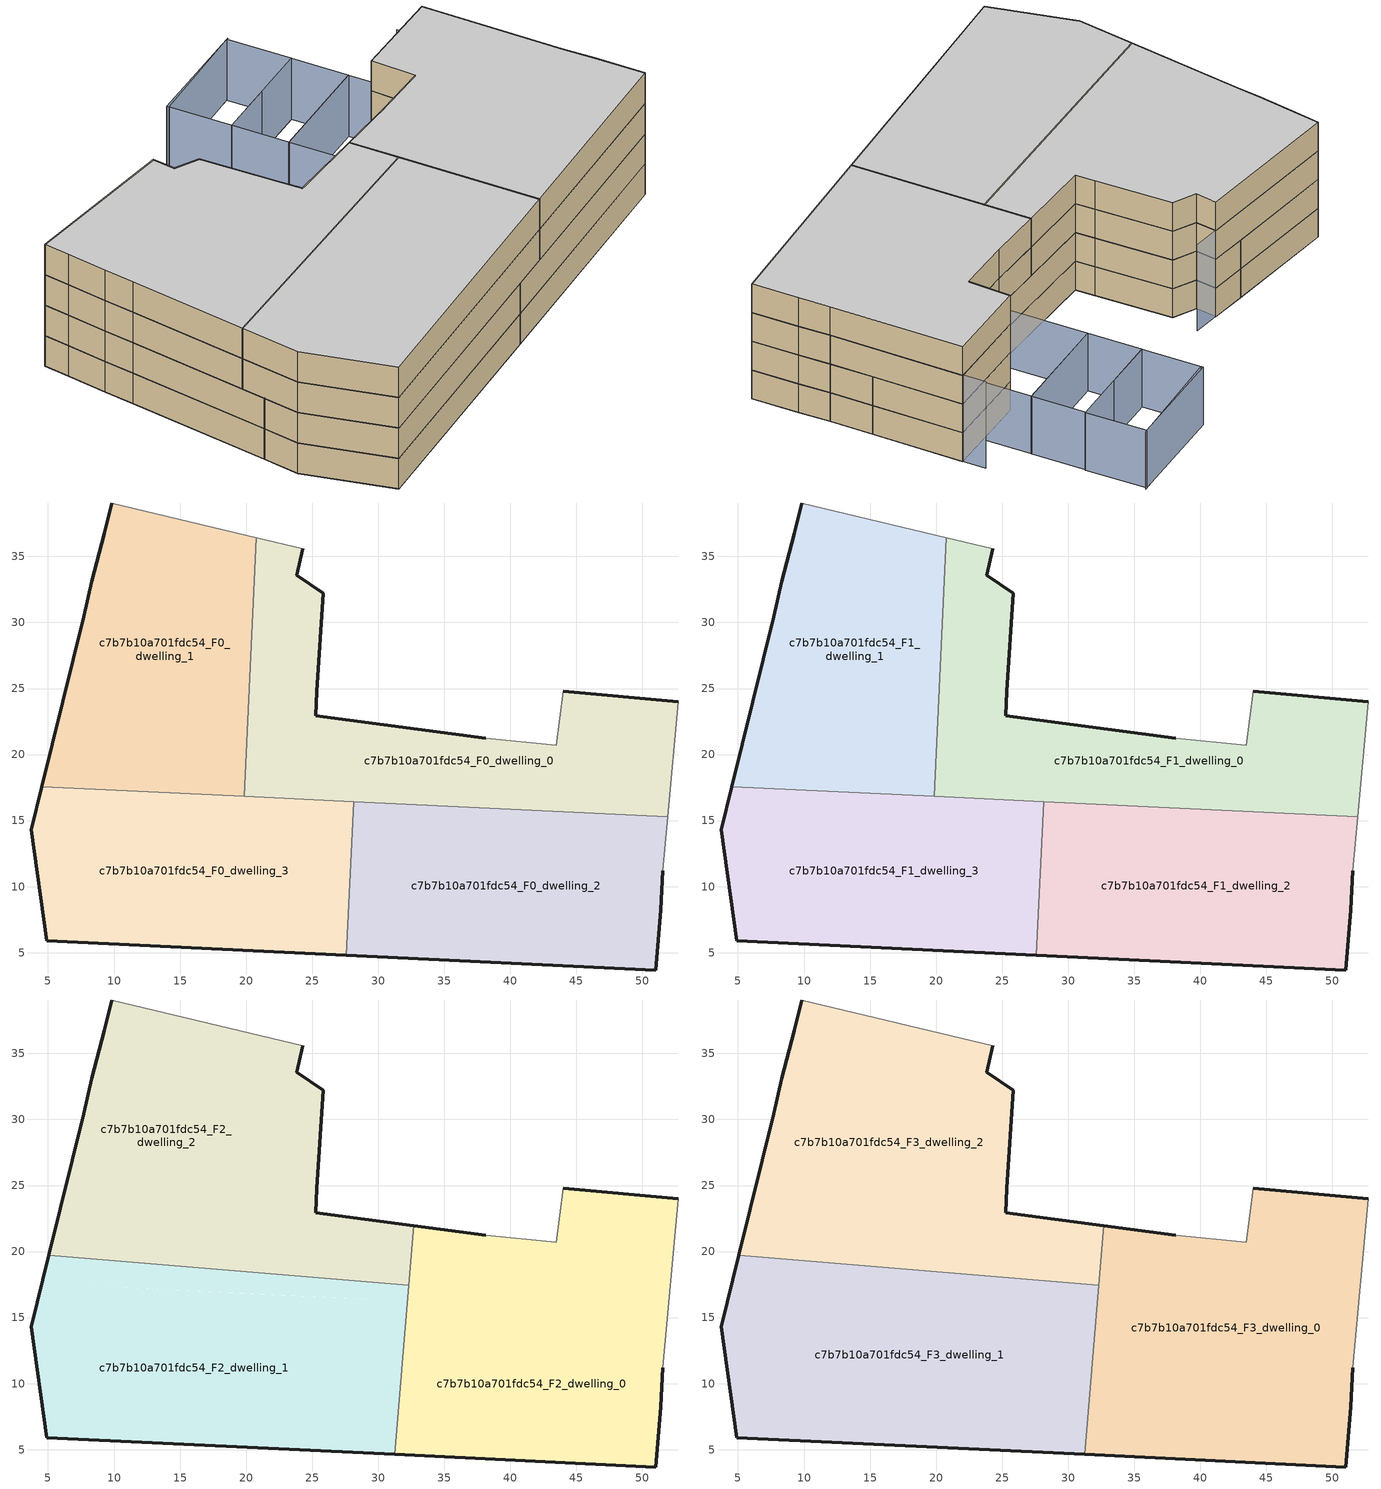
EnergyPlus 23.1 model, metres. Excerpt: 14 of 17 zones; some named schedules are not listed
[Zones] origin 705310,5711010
c7b7b10a701fdc54_F0_dwelling_0
 floor ground (EU_floor_Construction): 51.93,15.3 52.72,24 44.02,24.79 43.48,20.7 38.13,21.24 25.26,22.92 25.37,24.79 25.83,32.22 23.84,33.58 24.31,35.59 20.79,36.43 19.85,16.84 z0
 wall outside (EU_wall_Construction): 44.02,24.79 52.72,24 / 24.31,35.59 23.84,33.58 25.83,32.22 25.37,24.79 25.26,22.92 38.13,21.24 z0:3
 wall adiabatic (EU_wall_Construction): 38.13,21.24 43.48,20.7 44.02,24.79 / 52.72,24 51.93,15.3 / 20.79,36.43 24.31,35.59 z0:3
 wall to c7b7b10a701fdc54_F0_dwelling_1 (EU_wall_Construction): 19.85,16.84 20.79,36.43 z0:3
 wall to c7b7b10a701fdc54_F0_dwelling_2 (EU_wall_Construction): 51.93,15.3 28.15,16.44 z0:3
 wall to c7b7b10a701fdc54_F0_dwelling_3 (EU_wall_Construction): 28.15,16.44 19.85,16.84 z0:3
c7b7b10a701fdc54_F0_dwelling_1
 floor ground (EU_floor_Construction): 19.85,16.84 20.79,36.43 9.84,39.05 9.25,36.72 8.31,33.11 7.69,30.43 4.54,17.58 z0
 wall outside (EU_wall_Construction): 4.54,17.58 7.69,30.43 8.31,33.11 9.25,36.72 9.84,39.05 z0:3
 wall adiabatic (EU_wall_Construction): 9.84,39.05 20.79,36.43 z0:3
 wall to c7b7b10a701fdc54_F0_dwelling_3 (EU_wall_Construction): 19.85,16.84 4.54,17.58 z0:3
c7b7b10a701fdc54_F0_dwelling_2
 floor ground (EU_floor_Construction): 51.04,3.69 51.39,8.23 51.56,11.19 51.93,15.3 28.15,16.44 27.59,4.82 z0
 wall outside (EU_wall_Construction): 51.56,11.19 51.39,8.23 51.04,3.69 27.59,4.82 z0:3
 wall to c7b7b10a701fdc54_F0_dwelling_3 (EU_wall_Construction): 27.59,4.82 28.15,16.44 z0:3
 wall adiabatic (EU_wall_Construction): 51.93,15.3 51.56,11.19 z0:3
c7b7b10a701fdc54_F0_dwelling_3
 floor ground (EU_floor_Construction): 27.59,4.82 28.15,16.44 4.54,17.58 3.73,14.3 4.89,5.91 z0
 wall outside (EU_wall_Construction): 27.59,4.82 4.89,5.91 3.73,14.3 4.54,17.58 z0:3
c7b7b10a701fdc54_F1_dwelling_0
 floor to c7b7b10a701fdc54_F0_dwelling_0 (EU_floor_Construction): 51.93,15.3 52.72,24 44.02,24.79 43.48,20.7 38.13,21.24 25.26,22.92 25.37,24.79 25.83,32.22 23.84,33.58 24.31,35.59 20.79,36.43 19.85,16.84 z3
 wall outside (EU_wall_Construction): 44.02,24.79 52.72,24 / 24.31,35.59 23.84,33.58 25.83,32.22 25.37,24.79 25.26,22.92 38.13,21.24 z3:6
 wall adiabatic (EU_wall_Construction): 38.13,21.24 43.48,20.7 44.02,24.79 / 52.72,24 51.93,15.3 / 20.79,36.43 24.31,35.59 z3:6
 wall to c7b7b10a701fdc54_F1_dwelling_1 (EU_wall_Construction): 19.85,16.84 20.79,36.43 z3:6
 wall to c7b7b10a701fdc54_F1_dwelling_2 (EU_wall_Construction): 51.93,15.3 28.15,16.44 z3:6
 wall to c7b7b10a701fdc54_F1_dwelling_3 (EU_wall_Construction): 28.15,16.44 19.85,16.84 z3:6
c7b7b10a701fdc54_F1_dwelling_1
 floor to c7b7b10a701fdc54_F0_dwelling_1 (EU_floor_Construction): 19.85,16.84 20.79,36.43 9.84,39.05 9.25,36.72 8.31,33.11 7.69,30.43 4.54,17.58 z3
 wall outside (EU_wall_Construction): 4.54,17.58 7.69,30.43 8.31,33.11 9.25,36.72 9.84,39.05 z3:6
 wall adiabatic (EU_wall_Construction): 9.84,39.05 20.79,36.43 z3:6
 wall to c7b7b10a701fdc54_F1_dwelling_3 (EU_wall_Construction): 19.85,16.84 4.54,17.58 z3:6
c7b7b10a701fdc54_F1_dwelling_2
 floor to c7b7b10a701fdc54_F0_dwelling_2 (EU_floor_Construction): 51.04,3.69 51.39,8.23 51.56,11.19 51.93,15.3 28.15,16.44 27.59,4.82 z3
 wall outside (EU_wall_Construction): 51.56,11.19 51.39,8.23 51.04,3.69 27.59,4.82 z3:6
 wall to c7b7b10a701fdc54_F1_dwelling_3 (EU_wall_Construction): 27.59,4.82 28.15,16.44 z3:6
 wall adiabatic (EU_wall_Construction): 51.93,15.3 51.56,11.19 z3:6
c7b7b10a701fdc54_F1_dwelling_3
 floor to c7b7b10a701fdc54_F0_dwelling_3 (EU_floor_Construction): 27.59,4.82 28.15,16.44 4.54,17.58 3.73,14.3 4.89,5.91 z3
 wall outside (EU_wall_Construction): 27.59,4.82 4.89,5.91 3.73,14.3 4.54,17.58 z3:6
c7b7b10a701fdc54_F2_dwelling_0
 floor to c7b7b10a701fdc54_F1_dwelling_0 (EU_floor_Construction): 51.93,15.3 52.72,24 44.02,24.79 43.48,20.7 38.13,21.24 32.69,21.95 32.22,16.25 z6
 floor to c7b7b10a701fdc54_F1_dwelling_2 (EU_floor_Construction): 51.04,3.69 51.39,8.23 51.56,11.19 51.93,15.3 32.22,16.25 31.25,4.64 z6
 wall outside (EU_wall_Construction): 44.02,24.79 52.72,24 / 51.56,11.19 51.39,8.23 51.04,3.69 31.25,4.64 / 32.69,21.95 38.13,21.24 z6:9
 wall adiabatic (EU_wall_Construction): 52.72,24 51.56,11.19 / 38.13,21.24 43.48,20.7 44.02,24.79 z6:9
 wall to c7b7b10a701fdc54_F2_dwelling_1 (EU_wall_Construction): 31.25,4.64 32.32,17.46 z6:9
 wall to c7b7b10a701fdc54_F2_dwelling_2 (EU_wall_Construction): 32.32,17.46 32.69,21.95 z6:9
c7b7b10a701fdc54_F2_dwelling_1
 floor to c7b7b10a701fdc54_F1_dwelling_3 (EU_floor_Construction): 27.59,4.82 28.15,16.44 4.54,17.58 3.73,14.3 4.89,5.91 z6
 floor to c7b7b10a701fdc54_F1_dwelling_1 (EU_floor_Construction): 19.85,16.84 19.93,18.49 5.06,19.72 4.54,17.58 z6
 floor to c7b7b10a701fdc54_F1_dwelling_2 (EU_floor_Construction): 31.25,4.64 32.22,16.25 28.15,16.44 27.59,4.82 z6
 floor to c7b7b10a701fdc54_F1_dwelling_0 (EU_floor_Construction): 32.22,16.25 32.32,17.46 19.93,18.49 19.85,16.84 z6
 wall outside (EU_wall_Construction): 31.25,4.64 4.89,5.91 3.73,14.3 5.06,19.72 z6:9
 wall to c7b7b10a701fdc54_F2_dwelling_2 (EU_wall_Construction): 5.06,19.72 32.32,17.46 z6:9
c7b7b10a701fdc54_F2_dwelling_2
 floor to c7b7b10a701fdc54_F1_dwelling_1 (EU_floor_Construction): 19.93,18.49 20.79,36.43 9.84,39.05 9.25,36.72 8.31,33.11 7.69,30.43 5.06,19.72 z6
 floor to c7b7b10a701fdc54_F1_dwelling_0 (EU_floor_Construction): 32.32,17.46 32.69,21.95 25.26,22.92 25.37,24.79 25.83,32.22 23.84,33.58 24.31,35.59 20.79,36.43 19.93,18.49 z6
 wall outside (EU_wall_Construction): 24.31,35.59 23.84,33.58 25.83,32.22 25.37,24.79 25.26,22.92 32.69,21.95 / 5.06,19.72 7.69,30.43 8.31,33.11 9.25,36.72 9.84,39.05 z6:9
 wall adiabatic (EU_wall_Construction): 9.84,39.05 24.31,35.59 z6:9
c7b7b10a701fdc54_F3_dwelling_0
 floor to c7b7b10a701fdc54_F2_dwelling_0 (EU_floor_Construction): 51.04,3.69 51.39,8.23 51.56,11.19 52.72,24 44.02,24.79 43.48,20.7 38.13,21.24 32.69,21.95 31.25,4.64 z9
 wall outside (EU_wall_Construction): 44.02,24.79 52.72,24 / 51.56,11.19 51.39,8.23 51.04,3.69 31.25,4.64 / 32.69,21.95 38.13,21.24 z9:12
 wall adiabatic (EU_wall_Construction): 52.72,24 51.56,11.19 / 38.13,21.24 43.48,20.7 44.02,24.79 z9:12
 wall to c7b7b10a701fdc54_F3_dwelling_1 (EU_wall_Construction): 31.25,4.64 32.32,17.46 z9:12
 wall to c7b7b10a701fdc54_F3_dwelling_2 (EU_wall_Construction): 32.32,17.46 32.69,21.95 z9:12
 ceiling to c7b7b10a701fdc54_F4_dwelling_0 (EU_floor_Construction): 52.72,24 51.56,11.19 51.39,8.23 51.04,3.69 31.25,4.64 32.69,21.95 38.13,21.24 43.48,20.7 44.02,24.79 z12
c7b7b10a701fdc54_F3_dwelling_1
 floor to c7b7b10a701fdc54_F2_dwelling_1 (EU_floor_Construction): 31.25,4.64 32.32,17.46 5.06,19.72 3.73,14.3 4.89,5.91 z9
 wall outside (EU_wall_Construction): 31.25,4.64 4.89,5.91 3.73,14.3 5.06,19.72 z9:12
 wall to c7b7b10a701fdc54_F3_dwelling_2 (EU_wall_Construction): 5.06,19.72 32.32,17.46 z9:12
 ceiling to c7b7b10a701fdc54_F4_dwelling_1 (EU_floor_Construction): 32.32,17.46 31.25,4.64 4.89,5.91 3.73,14.3 5.06,19.72 z12
c7b7b10a701fdc54_F3_dwelling_2
 floor to c7b7b10a701fdc54_F2_dwelling_2 (EU_floor_Construction): 32.32,17.46 32.69,21.95 25.26,22.92 25.37,24.79 25.83,32.22 23.84,33.58 24.31,35.59 9.84,39.05 9.25,36.72 8.31,33.11 7.69,30.43 5.06,19.72 z9
 wall outside (EU_wall_Construction): 24.31,35.59 23.84,33.58 25.83,32.22 25.37,24.79 25.26,22.92 32.69,21.95 / 5.06,19.72 7.69,30.43 8.31,33.11 9.25,36.72 9.84,39.05 z9:12
 wall adiabatic (EU_wall_Construction): 9.84,39.05 24.31,35.59 z9:12
 ceiling to c7b7b10a701fdc54_F4_dwelling_2 (EU_floor_Construction): 24.31,35.59 23.84,33.58 25.83,32.22 25.37,24.79 25.26,22.92 32.69,21.95 32.32,17.46 5.06,19.72 7.69,30.43 8.31,33.11 9.25,36.72 9.84,39.05 z12
shading: 51.56,11.19 52.83,26.22 / 26.85,34.92 9.83,39.05 z0:9; 50.41,40.06 39.65,40.63 / 38.12,21.09 38.76,29.78 / 38.76,29.78 49.32,29.01 / 49.32,29.01 48.68,20.31 / 48.68,20.31 38.12,21.09 / 39.15,34.98 49.76,34.18 / 49.76,34.18 49.37,28.97 / 49.37,28.97 38.76,29.77 / 38.76,29.77 39.15,34.98 / 49.8,34.18 39.17,34.98 / 39.17,34.98 39.62,40.87 / 39.62,40.87 50.24,40.07 / 50.24,40.07 49.8,34.18 z0:6
[Building]
EU S2 Campaign: North Axis=0; Terrain=City; Solar Distribution=FullExterior
[Site:Location]
London: Latitude=51.5; Longitude=-0.5; Time Zone=0; Elevation=25
[SizingPeriod:WeatherFileDays]
AnnualSizingPeriod: Begin Month=1; Begin Day of Month=1; End Month=12; End Day of Month=31; Day of Week for Start Day=Monday; Use Weather File Daylight Saving Period=No; Use Weather File Rain and Snow Indicators=No
[MATERIAL]
EU_InternalMass_Material: Roughness=MediumRough; Thickness=0.1; Conductivity=1; Density=1800; Specific Heat=900; Thermal Absorptance=0.9; Solar Absorptance=0.7; Visible Absorptance=0.7
[MATERIAL:NOMASS] Roughness=MediumRough; Thermal Absorptance=0.9; Solar Absorptance=0.7; Visible Absorptance=0.7
Name | Thermal Resistance
EU_wall_NoMass | 1.04674
EU_floor_NoMass | 2.04616
[CONSTRUCTION]
EU_wall_Construction: EU_wall_NoMass
EU_floor_Construction: EU_floor_NoMass
EU_InternalMass_Construction: EU_InternalMass_Material
[ZONE] Type=1; Multiplier=1; Ceiling Height=autocalculate; Floor Area=autocalculate; Part of Total Floor Area=Yes
Name | Volume
c7b7b10a701fdc54_F0_dwelling_0; c7b7b10a701fdc54_F1_dwelling_0 | 825.365
c7b7b10a701fdc54_F2_dwelling_0; c7b7b10a701fdc54_F3_dwelling_0 | 1100.5
c7b7b10a701fdc54_F0_dwelling_1; c7b7b10a701fdc54_F1_dwelling_1 | 825.357
c7b7b10a701fdc54_F2_dwelling_1; c7b7b10a701fdc54_F3_dwelling_1 | 1100.53
c7b7b10a701fdc54_F0_dwelling_2; c7b7b10a701fdc54_F1_dwelling_2 | 825.359
c7b7b10a701fdc54_F2_dwelling_2; c7b7b10a701fdc54_F3_dwelling_2 | 1100.49
c7b7b10a701fdc54_F0_dwelling_3; c7b7b10a701fdc54_F1_dwelling_3 | 825.37
[INTERNALMASS] Construction=EU_InternalMass_Construction
Name | Zone or ZoneList | Surface Area
c7b7b10a701fdc54_F0_dwelling_0_EU_InternalMass | c7b7b10a701fdc54_F0_dwelling_0 | 275.122
c7b7b10a701fdc54_F0_dwelling_1_EU_InternalMass | c7b7b10a701fdc54_F0_dwelling_1 | 275.119
c7b7b10a701fdc54_F0_dwelling_2_EU_InternalMass | c7b7b10a701fdc54_F0_dwelling_2 | 275.12
c7b7b10a701fdc54_F0_dwelling_3_EU_InternalMass | c7b7b10a701fdc54_F0_dwelling_3 | 275.123
c7b7b10a701fdc54_F1_dwelling_0_EU_InternalMass | c7b7b10a701fdc54_F1_dwelling_0 | 275.122
c7b7b10a701fdc54_F1_dwelling_1_EU_InternalMass | c7b7b10a701fdc54_F1_dwelling_1 | 275.119
c7b7b10a701fdc54_F1_dwelling_2_EU_InternalMass | c7b7b10a701fdc54_F1_dwelling_2 | 275.12
c7b7b10a701fdc54_F1_dwelling_3_EU_InternalMass | c7b7b10a701fdc54_F1_dwelling_3 | 275.123
c7b7b10a701fdc54_F2_dwelling_0_EU_InternalMass | c7b7b10a701fdc54_F2_dwelling_0 | 366.832
c7b7b10a701fdc54_F2_dwelling_1_EU_InternalMass | c7b7b10a701fdc54_F2_dwelling_1 | 366.846
c7b7b10a701fdc54_F2_dwelling_2_EU_InternalMass | c7b7b10a701fdc54_F2_dwelling_2 | 366.83
c7b7b10a701fdc54_F3_dwelling_0_EU_InternalMass | c7b7b10a701fdc54_F3_dwelling_0 | 366.832
c7b7b10a701fdc54_F3_dwelling_1_EU_InternalMass | c7b7b10a701fdc54_F3_dwelling_1 | 366.846
c7b7b10a701fdc54_F3_dwelling_2_EU_InternalMass | c7b7b10a701fdc54_F3_dwelling_2 | 366.83
[OTHEREQUIPMENT] Fuel Type=Electricity; Design Level Calculation Method=Watts/Area; Power per Zone Floor Area=1; Fraction Latent=0; Fraction Radiant=0; Fraction Lost=0; Carbon Dioxide Generation Rate=0; EndUse Subcategory=EU_Step8_InternalGains
Name | Zone or ZoneList or Space or SpaceList | Schedule
EU_Step8_InternalGain_c7b7b10a701fdc54_F0_dwelling_0_f000 | c7b7b10a701fdc54_F0_dwelling_0 | EU_Step8_GainSchedule_c7b7b10a701fdc54_F0_dwelling_0_f000
EU_Step8_InternalGain_c7b7b10a701fdc54_F0_dwelling_1_f000 | c7b7b10a701fdc54_F0_dwelling_1 | EU_Step8_GainSchedule_c7b7b10a701fdc54_F0_dwelling_1_f000
EU_Step8_InternalGain_c7b7b10a701fdc54_F0_dwelling_2_f000 | c7b7b10a701fdc54_F0_dwelling_2 | EU_Step8_GainSchedule_c7b7b10a701fdc54_F0_dwelling_2_f000
EU_Step8_InternalGain_c7b7b10a701fdc54_F0_dwelling_3_f000 | c7b7b10a701fdc54_F0_dwelling_3 | EU_Step8_GainSchedule_c7b7b10a701fdc54_F0_dwelling_3_f000
EU_Step8_InternalGain_c7b7b10a701fdc54_F1_dwelling_0_f000 | c7b7b10a701fdc54_F1_dwelling_0 | EU_Step8_GainSchedule_c7b7b10a701fdc54_F1_dwelling_0_f000
EU_Step8_InternalGain_c7b7b10a701fdc54_F1_dwelling_1_f000 | c7b7b10a701fdc54_F1_dwelling_1 | EU_Step8_GainSchedule_c7b7b10a701fdc54_F1_dwelling_1_f000
EU_Step8_InternalGain_c7b7b10a701fdc54_F1_dwelling_2_f000 | c7b7b10a701fdc54_F1_dwelling_2 | EU_Step8_GainSchedule_c7b7b10a701fdc54_F1_dwelling_2_f000
EU_Step8_InternalGain_c7b7b10a701fdc54_F1_dwelling_3_f000 | c7b7b10a701fdc54_F1_dwelling_3 | EU_Step8_GainSchedule_c7b7b10a701fdc54_F1_dwelling_3_f000
EU_Step8_InternalGain_c7b7b10a701fdc54_F2_dwelling_0_f000 | c7b7b10a701fdc54_F2_dwelling_0 | EU_Step8_GainSchedule_c7b7b10a701fdc54_F2_dwelling_0_f000
EU_Step8_InternalGain_c7b7b10a701fdc54_F2_dwelling_1_f000 | c7b7b10a701fdc54_F2_dwelling_1 | EU_Step8_GainSchedule_c7b7b10a701fdc54_F2_dwelling_1_f000
EU_Step8_InternalGain_c7b7b10a701fdc54_F2_dwelling_2_f000 | c7b7b10a701fdc54_F2_dwelling_2 | EU_Step8_GainSchedule_c7b7b10a701fdc54_F2_dwelling_2_f000
EU_Step8_InternalGain_c7b7b10a701fdc54_F3_dwelling_0_f000 | c7b7b10a701fdc54_F3_dwelling_0 | EU_Step8_GainSchedule_c7b7b10a701fdc54_F3_dwelling_0_f000
EU_Step8_InternalGain_c7b7b10a701fdc54_F3_dwelling_1_f000 | c7b7b10a701fdc54_F3_dwelling_1 | EU_Step8_GainSchedule_c7b7b10a701fdc54_F3_dwelling_1_f000
EU_Step8_InternalGain_c7b7b10a701fdc54_F3_dwelling_2_f000 | c7b7b10a701fdc54_F3_dwelling_2 | EU_Step8_GainSchedule_c7b7b10a701fdc54_F3_dwelling_2_f000
[ZONEVENTILATION:DESIGNFLOWRATE] Schedule=EU_AlwaysOn; Design Flow Rate Calculation Method=AirChanges/Hour; Air Changes per Hour=0.488719; Ventilation Type=Natural; Fan Pressure Rise=0; Fan Total Efficiency=1; Constant Term Coefficient=1; Temperature Term Coefficient=0; Velocity Term Coefficient=0; Velocity Squared Term Coefficient=0; Minimum Indoor Temperature=-100; Maximum Indoor Temperature=100; Delta Temperature=-100; Minimum Outdoor Temperature=-100; Maximum Outdoor Temperature=100; Maximum Wind Speed=40
Name | Zone or ZoneList or Space or SpaceList
EU_ConstantAir_c7b7b10a701fdc54_F0_dwelling_0 | c7b7b10a701fdc54_F0_dwelling_0
EU_ConstantAir_c7b7b10a701fdc54_F0_dwelling_1 | c7b7b10a701fdc54_F0_dwelling_1
EU_ConstantAir_c7b7b10a701fdc54_F0_dwelling_2 | c7b7b10a701fdc54_F0_dwelling_2
EU_ConstantAir_c7b7b10a701fdc54_F0_dwelling_3 | c7b7b10a701fdc54_F0_dwelling_3
EU_ConstantAir_c7b7b10a701fdc54_F1_dwelling_0 | c7b7b10a701fdc54_F1_dwelling_0
EU_ConstantAir_c7b7b10a701fdc54_F1_dwelling_1 | c7b7b10a701fdc54_F1_dwelling_1
EU_ConstantAir_c7b7b10a701fdc54_F1_dwelling_2 | c7b7b10a701fdc54_F1_dwelling_2
EU_ConstantAir_c7b7b10a701fdc54_F1_dwelling_3 | c7b7b10a701fdc54_F1_dwelling_3
EU_ConstantAir_c7b7b10a701fdc54_F2_dwelling_0 | c7b7b10a701fdc54_F2_dwelling_0
EU_ConstantAir_c7b7b10a701fdc54_F2_dwelling_1 | c7b7b10a701fdc54_F2_dwelling_1
EU_ConstantAir_c7b7b10a701fdc54_F2_dwelling_2 | c7b7b10a701fdc54_F2_dwelling_2
EU_ConstantAir_c7b7b10a701fdc54_F3_dwelling_0 | c7b7b10a701fdc54_F3_dwelling_0
EU_ConstantAir_c7b7b10a701fdc54_F3_dwelling_1 | c7b7b10a701fdc54_F3_dwelling_1
EU_ConstantAir_c7b7b10a701fdc54_F3_dwelling_2 | c7b7b10a701fdc54_F3_dwelling_2
[HVACTEMPLATE:THERMOSTAT] Constant Heating Setpoint=20; Constant Cooling Setpoint=50
EU_HeatOnly_c7b7b10a701fdc54_F0_dwelling_0; EU_HeatOnly_c7b7b10a701fdc54_F0_dwelling_1; EU_HeatOnly_c7b7b10a701fdc54_F0_dwelling_2; EU_HeatOnly_c7b7b10a701fdc54_F0_dwelling_3; EU_HeatOnly_c7b7b10a701fdc54_F1_dwelling_0; EU_HeatOnly_c7b7b10a701fdc54_F1_dwelling_1; EU_HeatOnly_c7b7b10a701fdc54_F1_dwelling_2; EU_HeatOnly_c7b7b10a701fdc54_F1_dwelling_3; EU_HeatOnly_c7b7b10a701fdc54_F2_dwelling_0; EU_HeatOnly_c7b7b10a701fdc54_F2_dwelling_1; EU_HeatOnly_c7b7b10a701fdc54_F2_dwelling_2; EU_HeatOnly_c7b7b10a701fdc54_F3_dwelling_0; EU_HeatOnly_c7b7b10a701fdc54_F3_dwelling_1; EU_HeatOnly_c7b7b10a701fdc54_F3_dwelling_2; EU_HeatOnly_c7b7b10a701fdc54_F4_dwelling_0; EU_HeatOnly_c7b7b10a701fdc54_F4_dwelling_1; EU_HeatOnly_c7b7b10a701fdc54_F4_dwelling_2
